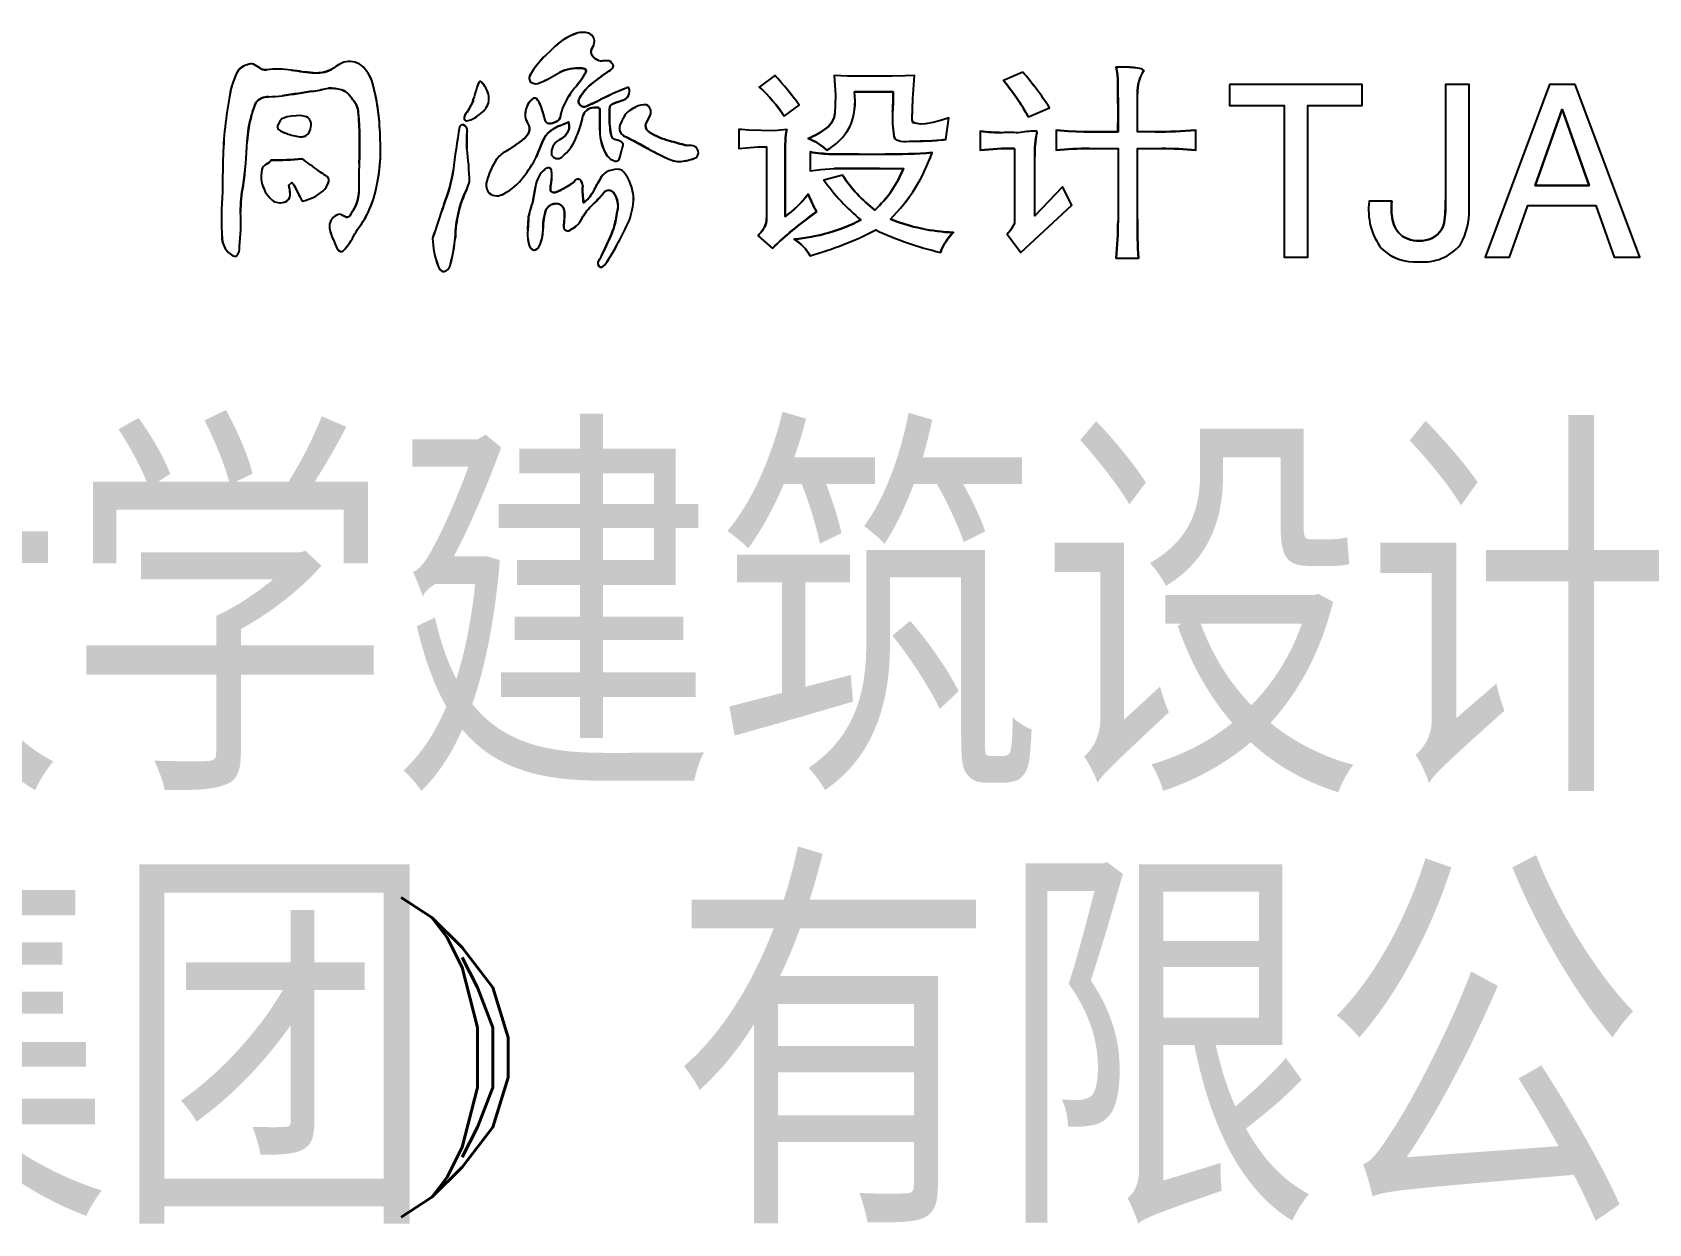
# Model space of a CAD drawing. Header units: inches. Extents: x -867 to 118033, y 851870 to 935970.
# Drawn here: x 111402 to 114098, y 884749 to 886736 of the extents above; entities that cross this region are included whole.
import ezdxf

# ---------------------------------------------------------------- set-up
doc = ezdxf.new("R2010")
doc.units = ezdxf.units.IN
doc.header["$MEASUREMENT"] = 0
doc.styles.add('TKZ1_tjhts.shx', font='tjromant.shx', dxfattribs={"bigfont": 'tjhts.shx'})

msp = doc.modelspace()

# ---------------------------------------------------------------- linework, layer by layer
at = {"color": 7}
for p, q in [((112640.8, 886664.3), (112614.6, 886644.9)), ((112739.5, 886664.3), (112742, 886631.5)), ((112761.9, 886663.1), (112739.5, 886664.3)), ((112781.4, 886662.9), (112761.9, 886663.1)), ((112808.2, 886662.9), (112781.4, 886662.9)), ((112836.4, 886662.9), (112808.2, 886662.9)), ((112858.2, 886663.4), (112836.4, 886662.9)), ((112873.7, 886664.3), (112858.2, 886663.4)), ((112871, 886625), (112873.7, 886664.3)), ((113054.3, 886669.9), (113022, 886656)), ((112742, 886631.5), (112741, 886600.8)), ((112869.9, 886592.2), (112871, 886625)), ((113245.6, 886570), (113245.6, 886633.8)), ((113620.6, 886649.3), (113399.3, 886649.3)), ((113399.3, 886649.3), (113399.3, 886614.3)), ((113620.6, 886614.3), (113620.6, 886649.3)), ((113759.6, 886649.3), (113759.6, 886456.7)), ((113799, 886649.3), (113759.6, 886649.3)), ((113799, 886440.9), (113799, 886649.3)), ((113932.9, 886649.3), (113825.8, 886361)), ((113976.1, 886649.3), (113932.9, 886649.3)), ((114083.5, 886361), (113976.1, 886649.3)), ((112656.2, 886596.4), (112681.4, 886614.6)), ((113063.6, 886595), (113099.1, 886610.3)), ((113399.3, 886614.3), (113490.3, 886614.3)), ((113490.3, 886614.3), (113490.3, 886361)), ((113529.6, 886614.3), (113620.6, 886614.3)), ((113529.6, 886361), (113529.6, 886614.3)), ((113954.4, 886608), (113909.2, 886480.8)), ((113999, 886480.8), (113954.4, 886608)), ((111815.5, 886588.6), (111811.9, 886582.4)), ((111818.4, 886591.6), (111815.5, 886588.6)), ((111827, 886595), (111818.4, 886591.6)), ((111834.3, 886596.5), (111827, 886595)), ((111849.9, 886597.3), (111834.3, 886596.5)), ((111859.7, 886595), (111849.9, 886597.3)), ((112585.3, 886574.2), (112580.7, 886574.2)), ((112580.7, 886574.2), (112580.7, 886542.3)), ((112596.9, 886572.8), (112585.3, 886574.2)), ((112639.4, 886571.8), (112596.9, 886572.8)), ((112660.9, 886574.2), (112639.4, 886571.8)), ((112870.2, 886588.5), (112869.9, 886592.2)), ((112870.6, 886586.7), (112870.2, 886588.5)), ((112874.7, 886584.7), (112870.6, 886586.7)), ((112883.6, 886583.1), (112874.7, 886584.7)), ((112892.2, 886583.4), (112883.6, 886583.1)), ((112904.6, 886585.5), (112892.2, 886583.4)), ((112913.1, 886587.7), (112904.6, 886585.5)), ((112922.9, 886590.8), (112913.1, 886587.7)), ((112930.8, 886593.6), (112922.9, 886590.8)), ((112926.2, 886557.5), (112930.8, 886593.6)), ((112983.4, 886571.4), (112983.4, 886539.5)), ((113109.9, 886572.8), (113109.9, 886539.5)), ((113342.8, 886539.5), (113342.8, 886572.8)), ((112593.6, 886543.4), (112612.4, 886544.9)), ((112612.4, 886544.9), (112626.9, 886545.1)), ((112626.9, 886545.1), (112627, 886425.8)), ((113275.4, 886570), (113245.6, 886570)), ((112580.7, 886542.3), (112593.6, 886543.4)), ((112699.5, 886536.8), (112699.5, 886504.8)), ((113040.4, 886542.3), (113040.4, 886417.5)), ((113074.4, 886430), (113074.4, 886528.9)), ((113165.4, 886542.2), (113213.2, 886542.3)), ((113213.2, 886542.3), (113213.2, 886421.6)), ((113245.6, 886542.3), (113286, 886542.3)), ((113245.6, 886424.4), (113245.6, 886542.3)), ((112699.5, 886504.8), (112717.3, 886507.3)), ((112717.3, 886507.3), (112739.6, 886508.9)), ((112753.4, 886497.9), (112722.6, 886489.6)), ((111830.1, 886481.2), (111834.7, 886485.5)), ((111834.7, 886485.5), (111839, 886480.9)), ((113120.7, 886478.5), (113074.4, 886430)), ((113136.1, 886448), (113120.7, 886478.5)), ((113909.2, 886480.8), (113999, 886480.8)), ((113051.2, 886369), (113136.1, 886448)), ((113669.8, 886454.4), (113632.2, 886454.4)), ((113866.3, 886361), (113897.1, 886447.1)), ((113897.1, 886447.1), (114010.5, 886447.1)), ((114010.5, 886447.1), (114041.1, 886361)), ((112613.1, 886396.7), (112636.2, 886375.9)), ((113028.1, 886399.5), (113051.2, 886369)), ((113210.1, 886359.3), (113247.2, 886359.3)), ((113490.3, 886361), (113529.6, 886361)), ((113825.8, 886361), (113866.3, 886361)), ((114041.1, 886361), (114083.5, 886361))]:
    msp.add_line(p, q, dxfattribs=at)
for points in [[(112264.1, 886702.8, 0.093827), (112231.6, 886662.9, 0.302072), (112233.9, 886652.9, 0.296548), (112249.4, 886652.3, 0.04254), (112281.7, 886669.2, -0.129019), (112317.5, 886676.5, -0.117204), (112324.7, 886674.4, -0.328405), (112324.9, 886668.4, -0.051459), (112306.5, 886643, 0.085646), (112284.7, 886604.2, 0.031903), (112283.1, 886597, -0.315533), (112275.5, 886586.7, -0.134544), (112263.7, 886584.2, -0.408117), (112257.2, 886590.8, 0.035639), (112249.6, 886615, 0.084333), (112243.4, 886624.9, 0.358627), (112237.6, 886625.7, 0.227473), (112224.2, 886599.8, 0.148882), (112228.8, 886583.4, -0.254787), (112230.5, 886569.1, -0.110418), (112215.7, 886553.3, -0.032156), (112189.9, 886536.4, 0.122106), (112174.1, 886520.5, 0.074479), (112159.4, 886484.6, 0.233421), (112164.5, 886467.5, 0.316166), (112188.6, 886466.9, 0.122903), (112221, 886494.6, 0.056501), (112242.7, 886527.9, -0.025506), (112256.2, 886560.2, -0.174643), (112283.3, 886580.9, 0.004602), (112296.4, 886586.7, -0.251477), (112293.4, 886566.6, -0.130218), (112280.8, 886556.6, 0.16089), (112270.5, 886545.8, 0.172735), (112268.4, 886531.4, 0.448793), (112285.3, 886527.9, 0.141971), (112310.3, 886563.2, 0.057248), (112320.1, 886594.3, -0.334885), (112335.7, 886610.1, -0.076773), (112344.7, 886610.6, -0.545841), (112348.7, 886605.5, -0.008092), (112348.7, 886572.2, 0.139136), (112360.7, 886530.2, 0.144746), (112374.2, 886521.1, 0.355116), (112381, 886524.3, 0.046986), (112386, 886542.5, 0.052614), (112387.8, 886549.4, 0.237681), (112384.5, 886553.9, 0.025436), (112375.3, 886556.9, -0.354836), (112367.5, 886565.6, -0.049448), (112364.8, 886596.5, -0.035628), (112365, 886607.8, -0.387964), (112372.2, 886617.4, -0.009611), (112387.5, 886623, 0.187317), (112396.8, 886631, 0.232403), (112397.2, 886643.5, 0.143525), (112395, 886643.9, 0.022411), (112345.2, 886621.5, -0.00319), (112326.8, 886612.8, -0.206179), (112319.1, 886612.3, -0.165764), (112313.6, 886617.8, -0.217969), (112314.6, 886625.6, -0.110096), (112337, 886651.7, -0.031862), (112364, 886671.4, 0.078929), (112370.6, 886677.4, 0.264707), (112371, 886681.7, 0.034215), (112367.5, 886686.7, 0.174735), (112362.4, 886688.7, 0.001752), (112353.7, 886688.3, -0.177458), (112342.7, 886691.2, -0.140307), (112334.8, 886699.1, -0.275752), (112337.2, 886711.7, 0.167681), (112339.3, 886725.3, 0.301407), (112325.1, 886735.8, 0.08311), (112312.4, 886735.4, 0.130737)], [(111950.7, 886681.4, 0.215782), (111921.7, 886686.2, 0.067417), (111904.6, 886676.3, -0.168397), (111870.5, 886668.5, -0.018722), (111834, 886673.1, 0.069135), (111793.1, 886673.7, -0.211583), (111782.1, 886676.5, 0.012327), (111771, 886682.9, 0.18165), (111761.2, 886682.1, 0.234564), (111743.2, 886668.5, 0.06939), (111731.5, 886632.1, 0.040114), (111720, 886523.9, 0.00862), (111719.5, 886470, 0.034302), (111718.5, 886391.6, 0.240525), (111736.2, 886363.7, 0.151405), (111742.1, 886362.9, 0.254247), (111747.6, 886378.6, 0.038225), (111749.6, 886436.1, -0.061608), (111753.9, 886480.2, 0.026815), (111760.4, 886554.2, -0.054652), (111767.8, 886597.8, -0.028262), (111774.9, 886618.4, -0.253686), (111796, 886628.6, 0.007206), (111819, 886630, -0.006599), (111871.8, 886638.1, 0.009999), (111896.4, 886643.1, -0.062381), (111917, 886640.5, -0.15567), (111930, 886632.5, -0.051163), (111942.9, 886614.5, -0.102101), (111945.9, 886601.7, -0.03095), (111947.3, 886518, 0.010088), (111946.7, 886471.2, -0.131285), (111940, 886444.1, -0.019629), (111932.7, 886431.7, -0.485137), (111923.1, 886428.8, 0.001583), (111916.2, 886432.9, 0.165296), (111904, 886427, 0.24859), (111897.8, 886409.3, 0.066176), (111905.5, 886387.1, 0.038595), (111911.3, 886374, 0.378365), (111920.7, 886371.4, 0.077759), (111939.9, 886400.1, 0.016012), (111958.1, 886427.9, 0.054651), (111971.8, 886460.5, 0.087206), (111982.3, 886556.6, 0.064902), (111969.6, 886651.6, 0.144064)], [(112137.6, 886624.4, -0.130766), (112136.1, 886619.1, -0.049), (112127.3, 886603.2, 0.175351), (112122.3, 886591.9, 0.389375), (112126.5, 886588.4, 0.146359), (112144.1, 886596.3, 0.079034), (112157, 886607.3, 0.101244), (112162.8, 886618.3, 0.132531), (112162.9, 886632.9, 0.067751), (112158.6, 886643.3, 0.050259), (112150.9, 886653.5, 0.454265), (112147.3, 886653.1, 0.06765), (112143, 886641.2, 0.007561)], [(112656.2, 886596.4), (112681.4, 886614.6, 0.028783), (112640.8, 886664.3), (112614.6, 886644.9, -0.06685)], [(112742, 886631.5), (112741, 886600.8, -0.202539), (112727.4, 886576.9, -0.066868), (112696.4, 886559, -0.101276), (112727.2, 886539.5, 0.145344), (112765.7, 886578.4, 0.140249), (112773.5, 886636.6, -0.003162), (112838.3, 886636.6, -0.016144), (112837.2, 886602.8, 0.052901), (112839.3, 886562.9, 0.214665), (112844.5, 886556.1, 0.093296), (112846, 886556.2, 0.137117), (112864.8, 886554.3, 0.000424), (112894.5, 886555, 0.022294), (112926.2, 886557.5), (112930.8, 886593.6), (112922.9, 886590.8), (112913.1, 886587.7), (112904.6, 886585.5), (112892.2, 886583.4), (112883.6, 886583.1), (112870.9, 886585.4), (112869.9, 886590.2), (112871, 886625), (112873.7, 886664.3), (112858.2, 886663.4), (112836.4, 886662.9), (112808.2, 886662.9), (112781.4, 886662.9), (112761.9, 886663.1), (112739.5, 886664.3)], [(113054.3, 886669.9), (113022, 886656, -0.049542), (113063.6, 886595), (113099.1, 886610.3, 0.030356)], [(113163.7, 886570.1, -0.019379), (113109.9, 886572.8), (113109.9, 886539.5, -0.02608), (113165.4, 886542.2), (113213.2, 886542.3), (113213.2, 886421.6, -0.021278), (113210.1, 886359.3), (113247.2, 886359.3, -0.017067), (113245.6, 886424.4), (113245.6, 886542.3), (113285.5, 886542.3, -0.024313), (113342.8, 886539.5), (113342.8, 886572.8, -0.018656), (113275.4, 886570), (113245.6, 886570), (113245.6, 886633.8, -0.143011), (113256.4, 886672.6, 0.162811), (113246.2, 886676.3, 0.035376), (113219, 886678.1, 0.004148), (113210.1, 886678.2, -0.046173), (113213, 886653.6, -0.00345), (113213.2, 886570, -0.001359)], [(113759.6, 886456.7, -0.040499), (113757.4, 886418.3, -0.3078), (113726.3, 886389.3, -0.189438), (113687.3, 886396.1, -0.186489), (113671.1, 886423.3, -0.07743), (113669.8, 886454.4), (113632.2, 886454.4, 0.198241), (113652.7, 886375.5, 0.214326), (113714.8, 886353.4, 0.249549), (113784.6, 886382.3, 0.135294), (113799, 886440.9), (113799, 886649.3), (113759.6, 886649.3)], [(112430.3, 886541.4, 0.027579), (112467.4, 886523.3, 0.154526), (112490.1, 886521.6, 0.082415), (112510.8, 886528, 0.312986), (112511.5, 886540.8, 0.221824), (112504.6, 886546.8, 0.031656), (112493, 886547.4, -0.00721), (112464.9, 886555.3, -0.071904), (112432.3, 886568.8, -0.267193), (112424.7, 886581.1, -0.023267), (112433.2, 886599.3, 0.395574), (112426.4, 886615, 0.188464), (112408.5, 886611, 0.051998), (112395.4, 886603.7, 0.108508), (112385.7, 886588.3, 0.200123), (112381.8, 886573, 0.191616), (112389.2, 886563.1, -0.01282)], [(111849.9, 886597.3), (111834.3, 886596.5), (111827, 886595), (111818.4, 886591.6), (111815.5, 886588.6), (111811.9, 886582.4, 0.333571), (111812.9, 886573.8, 0.045952), (111826.4, 886567.4, 0.064784), (111848.3, 886561.8, 0.210865), (111861.9, 886566.2, 0.127927), (111866.7, 886577.7, 0.211886), (111864.6, 886591.3, 0.12013), (111859.7, 886595)], [(112127.5, 886573.2, 0.313541), (112121.2, 886581.7, 0.335576), (112114.8, 886578.1, 0.015792), (112104.2, 886505.3, -0.057755), (112088.3, 886448.1, 0.000363), (112069.8, 886392.9, 0.094511), (112079.3, 886346.1, 0.230423), (112086.7, 886337, 0.369117), (112099.6, 886349.1, 0.039319), (112107.7, 886394, -0.109188), (112126.7, 886474.5, 0.00425), (112131.3, 886486.5, 0.032369), (112126.9, 886542.4, -0.025515)], [(112639.4, 886571.8), (112596.9, 886572.8), (112585.3, 886574.2), (112580.7, 886574.2), (112580.7, 886542.3), (112593.6, 886543.4), (112612.4, 886544.9), (112626.9, 886545.1), (112627, 886426, -0.223037), (112614.6, 886399.5, -0.003297), (112613.1, 886396.7), (112636.2, 886375.9, 0.201777), (112640.8, 886380.1, -0.033526), (112710.3, 886436.9, -0.02738), (112696.4, 886466, -0.067274), (112657.8, 886428.6, -0.004515), (112658.3, 886555.6, -0.051491), (112660.9, 886574.2)], [(113040.4, 886542.3), (113040.4, 886417.5, -0.094232), (113028.1, 886399.5), (113051.2, 886369), (113136.1, 886448), (113120.7, 886478.5), (113074.4, 886430), (113074.4, 886528.9, -0.058001), (113078.1, 886569.6, 0.319569), (113076.3, 886571.3, 0.045142), (113046.6, 886568.5, 0.020451), (113020.2, 886568.7, -0.034776), (112983.4, 886571.4), (112983.4, 886539.5, -0.030546)], [(111839, 886480.9, -0.039434), (111845.4, 886467.6, 0.054133), (111852.6, 886454.7, 0.123184), (111886.6, 886471.1, 0.140353), (111896.7, 886487.6, 0.284617), (111893.6, 886496, -0.012464), (111879.4, 886505, 0.016141), (111851.9, 886525.2, -0.029736), (111800.7, 886522.9, -0.149024), (111792.1, 886516.1, 0.190304), (111785.1, 886507.3, 0.089845), (111784.5, 886487.3, 0.171078), (111802.3, 886456.1, 0.249801), (111822, 886453, 0.378768), (111832.3, 886465.6, 0.031236), (111830.1, 886481.2), (111834.7, 886485.5)], [(112824.8, 886532.6, -0.002263), (112735.7, 886532.8, -0.028919), (112699.5, 886536.6), (112699.5, 886504.8), (112717.3, 886507.3), (112739.6, 886508.9, -0.001197), (112815, 886509, 0.000411), (112855.2, 886509, -0.117897), (112807.4, 886439.7, -0.081518), (112753.4, 886497.9), (112722.6, 886489.6, 0.067412), (112784.3, 886423.1, -0.099344), (112673.2, 886391.2, -0.117302), (112699.5, 886363.4, 0.051291), (112809, 886406.4, 0.052048), (112916.9, 886369, -0.102524), (112938.5, 886402.2, -0.086164), (112833.7, 886424.4, 0.112398), (112903, 886535.4, -0.018709)], [(112385.3, 886506.1, 0.188222), (112369, 886506.3, 0.20573), (112351.8, 886495.5, 0.018376), (112339.4, 886473.7, -0.117409), (112321.8, 886451.8, -0.060927), (112320.2, 886479.8, 0.215117), (112315.7, 886489.8, 0.470033), (112305.7, 886486.8, -0.045545), (112287.4, 886475, -0.074224), (112273.6, 886469, -0.568137), (112266.3, 886475.2, -0.07678), (112267.6, 886485, 0.100197), (112268.2, 886505.9, 0.387299), (112262.2, 886510.1, 0.118665), (112256.9, 886507.6, 0.185429), (112241.2, 886478.8, -0.018374), (112236.9, 886453.8, 0.026924), (112229.9, 886429.3, -0.013447), (112228.5, 886405.9, 0.097057), (112231.3, 886379.3, 0.277047), (112239.3, 886372.6, 0.192921), (112246.3, 886376.7, 0.125735), (112254, 886406.7, -0.084178), (112258.7, 886439.3, -0.292454), (112276.3, 886450.4, -0.427415), (112289.7, 886436.4, -0.039723), (112288.4, 886412, 0.744354), (112300.1, 886407.2, 0.173973), (112317.6, 886423.3, -0.079593), (112334.6, 886446.6, 0.037997), (112354.9, 886468.1, -0.536451), (112372.4, 886467.8, -0.220641), (112377.9, 886437.5, -0.033334), (112372, 886409.2, -0.02197), (112354.8, 886370.3, -0.036413), (112345.6, 886352.7, 0.059035), (112345.3, 886351.7, 0.221247), (112348.6, 886344.8, 0.229092), (112351.5, 886344.4, 0.104052), (112358.2, 886349.7, 0.039622), (112379.4, 886385.5, 0.031663), (112397.5, 886421.8, 0.083922), (112405.2, 886459.1, 0.095464), (112397, 886490, 0.118136)]]:
    msp.add_lwpolyline(points, format="xyb", close=True, dxfattribs=at)
for points in [[(113399.3, 886649.3), (113399.3, 886614.3), (113490.3, 886614.3), (113490.3, 886361), (113529.6, 886361), (113529.6, 886614.3), (113620.6, 886614.3), (113620.6, 886649.3)], [(113976.1, 886649.3), (113932.9, 886649.3), (113825.8, 886361), (113866.3, 886361), (113897.1, 886447.1), (114010.5, 886447.1), (114041.1, 886361), (114083.5, 886361)], [(113954.4, 886608), (113999, 886480.8), (113909.2, 886480.8)]]:
    msp.add_lwpolyline(points, close=True, dxfattribs=at)
for centre, radius, start, end in [((112349.5, 886628.3), 113.4, 109.1475, 138.9413), ((112319.8, 886697.4), 38.7, 82.1361, 101.1399), ((112324.3, 886719.8), 16, 19.8745, 86.9673), ((112346.5, 886703.4), 12.5, 138.4495, 200.1147), ((112318.6, 886721.5), 21.1, 332.0783, 10.1537), ((111765.9, 886657.1), 25.4, 100.5493, 155.489), ((111767.1, 886669.6), 13.9, 73.9384, 115.1205), ((111646.2, 886453.3), 261.3, 57.9578, 61.4855), ((111949.7, 886618.2), 73.5, 112.4138, 127.8412), ((111930.9, 886651.7), 35.7, 56.361, 105.0678), ((111909.5, 886634.4), 62.5, 13.7092, 48.7648), ((112353.1, 886597), 138.3, 130.0963, 150.3716), ((112352.5, 886708.9), 20.3, 209.0736, 241.021), ((112352.1, 886704.8), 16.6, 235.3134, 269.6983), ((112409.8, 885450.3), 1239.3, 92.2365, 92.6707), ((112362.2, 886680.7), 8.01, 49.0264, 95.755), ((112332.7, 886658.3), 44.9, 33.2088, 39.3453), ((112367, 886680), 4.4, 324.3432, 41.0662), ((111868, 886608.3), 138.6, 154.6168, 170.1026), ((111790.8, 886687.4), 13.9, 244.916, 279.4888), ((111811.4, 886526), 148.8, 81.2482, 97.0675), ((111913.2, 887158.1), 491.4, 260.7282, 265.3405), ((111876.4, 886721.5), 53.3, 266.6633, 301.9308), ((112188.8, 886631), 47, 152.6378, 167.4631), ((112149.3, 886651.8), 2.37, 36.9219, 158.8207), ((112103.8, 886610.1), 64, 34.6901, 42.2935), ((112240.3, 886659.7), 9.29, 142.2512, 226.8898), ((112242.1, 886664.5), 14.2, 234.8579, 300.9284), ((112166.2, 886850), 214.4, 292.8223, 302.5658), ((112313.4, 886604.6), 72, 86.7683, 116.1748), ((112192.8, 886744.8), 152.6, 318.166, 329.9491), ((112384.4, 886588.4), 79.1, 126.7989, 151.9298), ((112316.7, 886660.3), 16.2, 60.6449, 87.3841), ((112320.7, 886671.3), 5.11, 325.6252, 38.347), ((112505.1, 886449.8), 262.7, 122.4633, 129.7631), ((112348.6, 886695), 28.1, 303.3087, 321.3605), ((112229.1, 886287.5), 558.2, 35.8756, 42.4704), ((112735.7, 886415.8), 373.7, 28.6579, 40.0028), ((112586, 886271.9), 614.6, 33.4061, 40.3611), ((113210.3, 886139.2), 539, 89.0741, 90.0248), ((113078.8, 886650.2), 134.2, 1.4454, 12.0201), ((107155.3, 886597.9), 6057.9, 359.73634, 0.52696), ((113219.7, 886485.4), 192.8, 82.0921, 90.1964), ((113317.4, 886634.7), 71.9, 148.1785, 180.7336), ((113245.8, 886659.3), 17, 51.6598, 88.6489), ((112399.3, 886506.6), 679.5, 169.3532, 178.5417), ((111794.8, 886604.1), 24.5, 87.3628, 144.3023), ((111756.5, 887427.4), 799.8, 272.831, 274.4824), ((112152.4, 884630.5), 2027.2, 97.9552, 99.4675), ((111761, 887254.2), 626, 280.1984, 282.49), ((111896.3, 886559.4), 83.7, 75.161, 89.9474), ((111911.1, 886616.2), 25, 40.8722, 74.565), ((111848.5, 886560.7), 108.6, 29.6487, 41.3642), ((111611.6, 886555.4), 370.7, 0.1786, 14.6503), ((112126.9, 886624.6), 10.7, 328.9307, 358.7309), ((112697.2, 886456.5), 584.2, 161.5651, 163.2979), ((112122.5, 886622.2), 41.8, 14.7604, 35.6224), ((112135.8, 886625.8), 28, 344.4478, 14.6457), ((112257.9, 886598.8), 33.7, 128.9893, 173.5821), ((112240, 886621.8), 4.62, 42.2238, 134.9491), ((112217.3, 886601.6), 35, 19.7615, 41.7667), ((112408.1, 886560.6), 130.8, 140.9736, 160.5544), ((112322.6, 886620.6), 9.47, 148.0295, 197.2149), ((112620, 886077.5), 609.5, 111.8857, 116.8001), ((112381.8, 886639), 17, 288.0948, 330.936), ((112395.3, 886639.9), 4.04, 62.1726, 128.7074), ((112384.4, 886637.6), 14.1, 330.8324, 24.3687), ((112454.6, 886465.6), 240.4, 32.9673, 48.2654), ((112667.9, 886621.1), 106.8, 336.4349, 8.3694), ((112805.9, 881517.7), 5119, 89.6376, 90.3624), ((112313.8, 886635.7), 524.4, 356.3965, 0.096), ((111963.1, 886542.3), 203, 164.1083, 176.6211), ((111952.8, 886545.6), 192.3, 157.7458, 164.2213), ((111913.4, 886600.8), 32.5, 1.6517, 24.9706), ((111271.2, 886549), 676.8, 357.377, 4.468), ((112140.3, 886590.7), 18.1, 136.232, 169.297), ((112050.4, 886655.9), 93.3, 325.5426, 336.7635), ((112116.1, 886642.1), 53.7, 301.4597, 319.5353), ((112133, 886627), 31.1, 320.4647, 343.5894), ((112253.4, 886599.2), 29.2, 173.2102, 212.6053), ((112083.9, 886550), 178, 13.2261, 20.8557), ((112340.1, 886588), 57.6, 163.712, 173.4114), ((112324.4, 886623.1), 12.1, 206.2393, 243.8873), ((112322.3, 886621.5), 9.75, 250.905, 297.5047), ((112338.4, 886591.8), 18.4, 98.2621, 166.527), ((111656.3, 888059.7), 1594.7, 294.8621, 295.5931), ((112341.9, 886581.1), 29.6, 84.5935, 102.1541), ((112345.1, 886606.8), 3.82, 21.6026, 95.1427), ((111319.3, 886586.8), 1029.5, 359.1889, 1.1919), ((112444.2, 886600.3), 79.5, 171.7867, 182.7924), ((112373.9, 886608.7), 8.89, 101.2006, 160.3988), ((112523.8, 886221.6), 423.9, 108.8221, 110.9686), ((112425.4, 886573.8), 42.3, 135.1005, 159.8718), ((112437, 886544.8), 72, 113.305, 125.2113), ((112422.6, 886590), 25.3, 81.2357, 123.9277), ((112625, 886498.7), 216.6, 152.3131, 157.6446), ((112421.5, 886603.5), 12.5, 340.3263, 66.6562), ((112705.9, 886605), 35.4, 307.403, 353.2021), ((113025.9, 886592.5), 188.9, 176.8776, 188.5048), ((111818.1, 886578.8), 7.23, 149.7671, 223.5559), ((111854.4, 886644.1), 81.7, 239.4318, 249.9559), ((111854.5, 886583), 13.1, 39.402, 66.8025), ((111842.2, 886581.3), 24.8, 322.4105, 351.5708), ((111850.4, 886582.1), 17, 344.8354, 32.6883), ((113261.6, 886374.6), 1164.7, 169.9373, 173.5564), ((112120.4, 886575.7), 6.13, 82.3692, 156.5712), ((112118.2, 886573), 9.27, 350.7614, 71.0034), ((112126.3, 886592.5), 4.03, 157.4294, 272.9815), ((112122.2, 886621.8), 33.6, 277.4205, 310.727), ((112428.3, 886551.6), 301.6, 176.2285, 181.7493), ((112216.5, 886574.8), 15.1, 337.9709, 35.1472), ((112298.5, 886532.9), 50.3, 107.5904, 147.216), ((112263.8, 886590.8), 6.64, 180.6502, 269.4551), ((112265.1, 886606.8), 22.7, 266.6755, 297.3265), ((112271.9, 886597.3), 11.2, 288.3268, 346.057), ((111973.3, 887296.3), 779.7, 293.4238, 294.4784), ((112276.1, 886579.4), 21.5, 323.2706, 19.7339), ((112180.1, 886621.4), 142.6, 335.9437, 349.7991), ((112428.7, 886572.3), 79.9, 180.0575, 211.7418), ((112521.6, 886594.6), 156.8, 179.2992, 191.5981), ((112402.1, 886576.1), 20.5, 143.1721, 188.4389), ((112398, 886577.4), 16.8, 194.9179, 248.8939), ((112439.1, 886581.6), 14.4, 181.9526, 241.7908), ((112749.6, 886552.3), 91.4, 166.1527, 177.9433), ((112645.1, 886683.3), 134.5, 292.403, 307.7053), ((112681, 886623.9), 96.2, 298.6904, 331.7691), ((113021, 886834.3), 265.6, 261.8656, 269.8324), ((113076.6, 886405.4), 165.9, 90.3127, 100.4345), ((113076, 886569.3), 2.06, 326.4932, 98.9907), ((113171.6, 887265.1), 695, 264.9091, 269.3499), ((113271.8, 887473.4), 903.4, 270.2276, 274.5029), ((111067.5, 886577.8), 693.4, 351.9097, 358.0537), ((111858.7, 886648.6), 87.3, 248.3359, 263.1626), ((111850.1, 886579.4), 17.6, 263.9496, 311.5786), ((111703.7, 886538.5), 279.2, 344.5686, 3.725), ((112072, 886745.1), 239.7, 299.4673, 306.8343), ((112187.6, 886594.3), 49.7, 304.4024, 329.6063), ((112565.4, 886411.6), 343, 154.336, 160.1802), ((112289.6, 886535.6), 21.7, 151.8893, 191.0904), ((112291.9, 886535.7), 23.7, 118.0768, 154.6368), ((112268.1, 886585.4), 31.5, 293.6395, 323.3164), ((112236.8, 886588.6), 77.7, 308.622, 340.9434), ((112376.8, 886566.1), 9.32, 199.3444, 249.1336), ((112350, 886465.8), 94.6, 69.3771, 75.6628), ((112381.7, 886548.4), 6.15, 10.058, 74.5038), ((112353.9, 886554.3), 34.2, 339.7651, 351.8123), ((111987.5, 885750.4), 906.6, 60.7604, 63.5026), ((112495.5, 886674.8), 123.4, 239.2109, 255.6618), ((112753, 887524.7), 1011.3, 253.4506, 255.103), ((112493.7, 886455.6), 91.8, 83.2252, 90.4778), ((112501.7, 886536.3), 10.8, 24.6287, 74.657), ((119691.2, 886464.7), 7033.5, 179.2596, 180.29427), ((112664.2, 886474), 90.9, 46.1401, 69.2721), ((112849.5, 886565.3), 10.5, 184.3607, 241.5966), ((112845, 886560.1), 4.02, 262.09, 283.4103), ((112858.7, 886589), 35.2, 248.7591, 279.9892), ((112455.2, 904015.1), 17465.5, 271.34405, 271.44129), ((112882.3, 886911.8), 356.9, 271.9513, 277.0598), ((113031.3, 886246.3), 322.6, 87.2808, 91.967), ((113251.1, 886533.7), 176.8, 168.7607, 181.5391), ((113203.9, 895682.7), 9112.7, 269.74672, 270.05812), ((113282.3, 886484.1), 1562.8, 178.5417, 180.5171), ((111785.3, 886533.5), 18.7, 291.4764, 325.3806), ((111806.9, 886954.6), 431.8, 269.1798, 275.9928), ((111553.3, 886090.1), 527.7, 51.8352, 55.5341), ((113106.1, 886480.4), 1159.5, 178.1439, 180.508), ((111697.4, 886479.9), 434, 0.8698, 8.2857), ((112286.6, 886453.6), 131, 149.3751, 164.7886), ((112214, 886496.7), 46.5, 121.276, 149.4952), ((112085, 886606.6), 176.1, 320.5442, 333.4796), ((112278.4, 886537.2), 11.6, 209.8541, 306.535), ((112382.9, 886548.4), 28.7, 219.2884, 252.2329), ((112375.6, 886526.9), 5.99, 255.826, 345.2835), ((112286.8, 886559.8), 100.7, 339.9904, 350.0828), ((112612.6, 886868.2), 374.2, 240.8423, 246.9821), ((112481.5, 886558.3), 37.7, 246.1825, 283.0976), ((112481, 886587.1), 66.2, 277.8691, 296.7147), ((112501.9, 886535), 11.3, 321.8681, 31.3857), ((112750.1, 886847.6), 315.2, 260.6646, 267.3749), ((112805.4, 896374.4), 9841.8, 269.59419, 270.11279), ((112826.7, 887579), 1046.4, 269.8926, 274.1798), ((112624.7, 886632.2), 294.7, 315.16, 340.812), ((113034.7, 886074.3), 468, 89.2916, 96.29), ((113163.7, 886009.4), 532.8, 89.8215, 95.7973), ((113285.6, 885952), 590.2, 84.4426, 89.9661), ((111840.1, 886495.5), 56.2, 167.8136, 188.3494), ((111799.7, 886502.8), 15.3, 119.847, 162.946), ((112066.4, 886785.7), 337.3, 236.3211, 238.8068), ((111888.3, 886489.3), 8.56, 338.3451, 66.3102), ((111849.7, 886545.4), 257.7, 337.821, 351.0428), ((112149.2, 886545.8), 88.2, 296.4929, 324.5197), ((112286.5, 886472.7), 45.7, 130.3229, 172.399), ((112264.7, 886497.9), 12.4, 101.6081, 128.6776), ((112262.9, 886504.7), 5.48, 5.9129, 97.3227), ((112216.3, 886497.1), 52.6, 346.7379, 8.9252), ((112312, 886484.2), 6.83, 56.4707, 157.1709), ((112306.8, 886479.8), 13.4, 359.6902, 48.2514), ((112641.9, 886316.1), 341.1, 148.2712, 153.1409), ((112373, 886480.8), 25.7, 98.8292, 145.3302), ((112377, 886485.3), 22.4, 68.0906, 110.7291), ((112357.6, 886473.6), 42.7, 22.635, 49.585), ((112320.9, 886453.3), 84.5, 3.9302, 25.7429), ((112999.2, 886684.2), 338.2, 215.1279, 230.5544), ((112802.1, 870758.3), 15750.7, 89.95285, 90.22719), ((112957.8, 886633.2), 245.1, 213.5057, 232.147), ((112686.3, 886574.4), 181.1, 311.9491, 338.845), ((112835.1, 910936.7), 24427.7, 269.95285, 270.04715), ((112289.4, 886423.2), 571.8, 175.3057, 183.1641), ((111930, 886440.5), 180.5, 167.306, 181.4077), ((111837.6, 886497.1), 54.1, 190.3983, 229.2307), ((111820, 886465.1), 12.3, 279.2532, 7.1765), ((111706.4, 886455.8), 126.3, 4.9458, 11.6206), ((111758.4, 886433.8), 93.3, 21.2443, 30.2772), ((111908.3, 886494.2), 68.3, 202.909, 215.3033), ((111836.8, 886530.9), 77.8, 281.7151, 309.8053), ((111863, 886496.9), 35, 312.4733, 342.0392), ((111892.6, 886470.2), 54.1, 333.6851, 359.9239), ((111816.4, 886506.5), 162.1, 330.995, 344.8502), ((112299.3, 886391.3), 191.5, 154.2713, 179.1966), ((111423.8, 886752.6), 755.9, 338.4131, 339.3872), ((112179.3, 886481.3), 20.2, 160.684, 222.9406), ((112177, 886484.3), 20.9, 233.3354, 303.5162), ((111897.8, 886524.8), 346.5, 348.1643, 352.3673), ((112298.6, 886476.1), 32.3, 163.9313, 186.2401), ((112271.8, 886474.2), 5.57, 197.7361, 288.4077), ((112260.4, 886518.3), 51.1, 284.965, 301.9449), ((112231.7, 886581), 119.8, 297.7074, 308.1383), ((112435.5, 886472.4), 115.5, 176.3281, 190.2743), ((112284.6, 886499.6), 60.6, 307.8792, 330.9583), ((112203.5, 886590.5), 194.7, 312.3367, 321.4868), ((112363.5, 886462.1), 10.5, 39.9238, 137.1204), ((112342.5, 886446.7), 36.6, 345.4189, 37.297), ((112538.5, 886589.9), 200.7, 306.4661, 321.8609), ((112968.9, 886578.2), 294.7, 202.3654, 208.6389), ((111373.4, 886420.3), 376.5, 353.655, 2.4112), ((111815.1, 886473), 21.2, 232.8455, 288.9476), ((111777.8, 886530.2), 183.6, 326.7502, 332.7814), ((150120.4, 873686.8), 40115.9, 161.45121, 161.53441), ((112460.5, 886376.7), 236.6, 160.9846, 167.1536), ((112352.5, 886409.1), 98.5, 162.1479, 180.2303), ((112276.2, 886431.1), 19.3, 87.842, 154.7635), ((112276.3, 886437), 13.4, 6.5376, 87.4634), ((112135.7, 886432.2), 154.1, 352.4532, 2.3499), ((112398.8, 886381.7), 91.2, 134.6744, 152.5807), ((112163.4, 886467.7), 216.6, 344.3343, 351.9711), ((112291, 886463.4), 114.3, 338.6715, 357.86), ((113099, 885891.3), 669.9, 125.4743, 133.155), ((113738.1, 886439.8), 106.9, 172.1457, 216.9976), ((113770.1, 886443), 100.9, 173.5304, 191.2408), ((113522, 886451.2), 237.6, 352.057, 1.3336), ((113685.5, 886437.6), 113.5, 330.8186, 1.6385), ((111917.6, 886412.3), 20, 132.6351, 196.1191), ((111918.8, 886412.1), 21, 97.2673, 134.8108), ((111267, 885332.4), 1277.7, 59.0994, 59.4622), ((111926.8, 886434), 6.37, 234.9171, 315.8426), ((111514.9, 886698.3), 519.2, 324.9535, 328.6229), ((111794.6, 886444.3), 435.5, 354.944, 358.0256), ((112191.5, 886406.8), 62.5, 334.9083, 1.731), ((112295, 886411.4), 6.57, 174.6479, 321.2971), ((112286.5, 886439.6), 35.1, 292.8673, 333.1143), ((111920.2, 886584.4), 484.6, 333.7713, 338.8058), ((112101.7, 886546.1), 320.8, 329.9616, 337.2158), ((112592.5, 886425.9), 34.5, 309.8534, 359.8978), ((112649.3, 886683.9), 293.7, 274.6706, 297.3641), ((112950, 886715.2), 313.2, 248.1999, 267.8986), ((112986.8, 886440.8), 58.5, 314.9451, 336.4779), ((112479.6, 886426.6), 733.6, 354.7342, 359.61), ((114200.3, 886415), 954.8, 179.433, 183.3441), ((113714.5, 886430.7), 44, 189.6001, 231.8549), ((113720.5, 886426.7), 37.8, 278.8183, 347.2517), ((111754.7, 886395), 36.4, 185.2534, 234.8149), ((111985.4, 886427), 89.3, 193.1527, 206.5867), ((111992.8, 886418.5), 92.8, 199.8202, 207.9486), ((111838.5, 886447.1), 111.8, 317.3688, 335.154), ((112197.2, 886394.2), 127.4, 180.5887, 202.1848), ((111818.5, 886423), 290.7, 345.276, 354.2826), ((112297.8, 886399.8), 69.6, 174.9727, 196.308), ((112143.3, 886501.1), 262.9, 325.6786, 333.9126), ((112402.9, 886513), 240.2, 331.026, 331.7817), ((112628, 886322.1), 82.5, 30.0428, 56.8041), ((112545.4, 886917.2), 574.8, 285.5451, 297.2898), ((113042.1, 886904.7), 550.1, 244.9318, 256.8495), ((113007.9, 886333.5), 97.7, 135.3043, 158.7192), ((113715.4, 886442.3), 54.1, 238.6948, 281.6024), ((113722.5, 886433.4), 80.4, 264.4935, 320.5412), ((111740.4, 886372.9), 10.2, 228.9775, 279.6253), ((111730.4, 886375.8), 17.5, 312.4014, 9.4616), ((111917.5, 886378), 7.36, 203.8125, 295.6968), ((112240.8, 886382.7), 10.1, 193.8443, 261.5517), ((112237.7, 886383.4), 10.8, 278.7209, 343.738), ((112229.6, 886424.9), 136.6, 328.5156, 336.4149), ((112633.6, 886383.5), 7.99, 289.1375, 334.7688), ((113708.4, 886433.5), 80.4, 226.2037, 274.5916), ((112092.3, 886349.2), 13.4, 193.3568, 245.2599), ((112086.1, 886350.6), 13.6, 272.5503, 353.5902), ((112349.5, 886350.9), 4.26, 141.1868, 213.7616), ((112354.4, 886351.9), 9.08, 201.649, 230.9313), ((112350.5, 886347.6), 3.34, 235.6875, 287.3008), ((112342.4, 886363), 20.7, 296.1399, 330.614)]:
    msp.add_arc(centre, radius, start, end, dxfattribs=at)

# ---------------------------------------------------------------- texts
at = {"color": 7, "style": 'TKZ1_tjhts.shx'}
for s, p in [('同济大学建筑设计研究院', (109835.2, 885470.5)), (' 集团 有限公司', (110602.9, 884748.7))]:
    msp.add_text(s, height=570, dxfattribs=at).set_placement(p)
at = {"color": 7, "style": 'TKZ1_tjhts.shx', "width": 1.7}
msp.add_text('(  )', height=350, dxfattribs=at).set_placement((110742.4, 884876.1))

doc.saveas('drawing.dxf')
